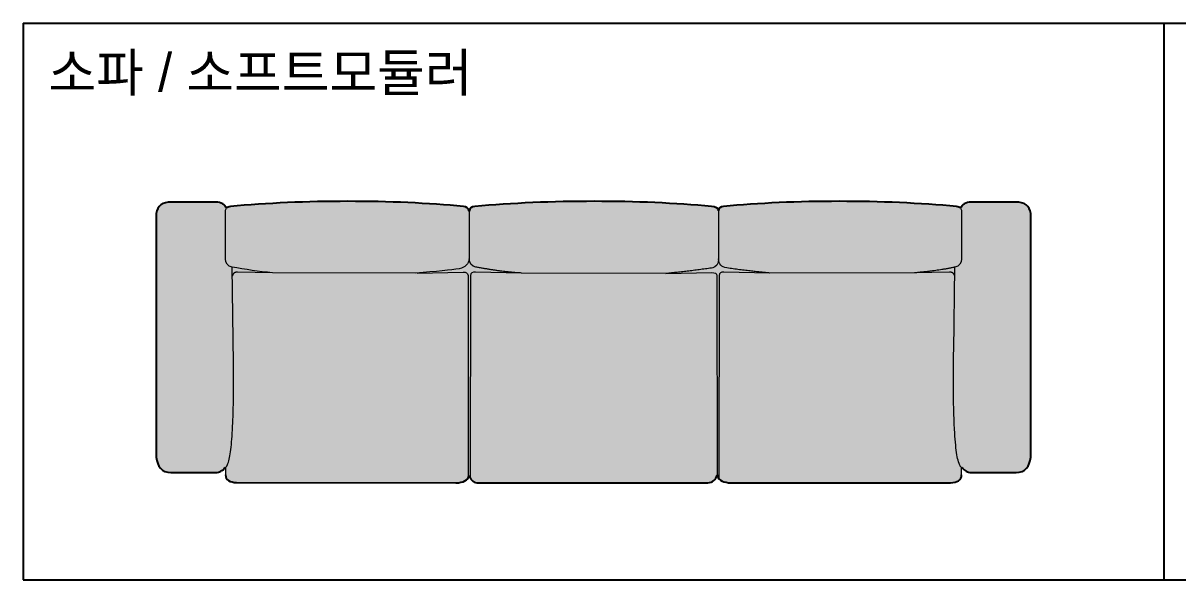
# Model space of a CAD drawing. Header units: millimetres. Extents: x 488786 to 747986, y 25193 to 95000.
# Drawn here: x 554300 to 558855, y 88554 to 90750 of the extents above; entities that cross this region are included whole.
import ezdxf

# ---------------------------------------------------------------- set-up
doc = ezdxf.new("R2010")
doc.units = ezdxf.units.MM
for name, color, linetype in [('10. ETC', 251, 'Continuous'), ('13. TXT2', 43, 'Continuous'), ('25. 255', 255, 'Continuous'), ('6. FUR1', 181, 'Continuous')]:
    doc.layers.add(name, color=color, linetype=linetype)
doc.layers.add('7. FUR2', color=241, linetype='Continuous', lineweight=5)
doc.styles.add('YUHIHA_TEXT', font='Pretendard-Regular.ttf')

# ---------------------------------------------------------------- blocks, each defined once
blk = doc.blocks.new('*U282')
at = {"layer": '25. 255', "transparency": 33554687}
h = blk.add_hatch(color=256, dxfattribs=at)
edge = h.paths.add_edge_path()
edge.add_spline(control_points=[(-1676.9, -361.3), (-1672.5, -398.4), (-1654.5, -422.1), (-1618.5, -422.1)], knot_values=[0, 0, 0, 0, 1, 1, 1, 1], degree=3, periodic=0)
edge.add_spline(control_points=[(-1618.5, -422.1), (-1559.7, -422.1), (-1500.8, -422.1), (-1442, -422.1)], knot_values=[0, 0, 0, 0, 1, 1, 1, 1], degree=3, periodic=0)
edge.add_spline(control_points=[(-1442, -422.1), (-1426.5, -422.1), (-1418, -415.7), (-1403.3, -402.3)], knot_values=[0, 0, 0, 0, 1, 1, 1, 1], degree=3, periodic=0)
edge.add_spline(control_points=[(-1403.3, -402.3), (-1403.4, -412), (-1403.5, -421.7), (-1403.6, -431.3)], knot_values=[0, 0, 0, 0, 1, 1, 1, 1], degree=3, periodic=0)
edge.add_spline(control_points=[(-1403.6, -431.3), (-1403.8, -452.8), (-1385.5, -459.9), (-1360.5, -462.1)], knot_values=[0, 0, 0, 0, 1, 1, 1, 1], degree=3, periodic=0)
edge.add_line((-1360.5, -462.1), (-494.5, -463.2))
edge.add_spline(control_points=[(-494.5, -463.2), (-466.6, -461.5), (-445.6, -455), (-442.5, -432.9)], knot_values=[0, 0, 0, 0, 1, 1, 1, 1], degree=3, periodic=0)
edge.add_spline(control_points=[(-442.5, -432.9), (-438.2, -447.4), (-428.5, -461.6), (-411.6, -463.2)], knot_values=[0, 0, 0, 0, 1, 1, 1, 1], degree=3, periodic=0)
edge.add_line((-411.6, -463.2), (498.9, -463.2))
edge.add_spline(control_points=[(498.9, -463.2), (518.6, -461.7), (531, -449.5), (535.8, -433.2)], knot_values=[0, 0, 0, 0, 1, 1, 1, 1], degree=3, periodic=0)
edge.add_spline(control_points=[(535.8, -433.2), (541.8, -455), (562.7, -461.5), (590.6, -463.2)], knot_values=[0, 0, 0, 0, 1, 1, 1, 1], degree=3, periodic=0)
edge.add_line((590.6, -463.2), (1456.7, -463.2))
edge.add_spline(control_points=[(1456.7, -463.2), (1481.7, -460.9), (1500, -452.8), (1499.8, -431.3)], knot_values=[0, 0, 0, 0, 1, 1, 1, 1], degree=3, periodic=0)
edge.add_spline(control_points=[(1499.8, -431.3), (1499.7, -421.7), (1499.6, -412), (1499.5, -402.3)], knot_values=[0, 0, 0, 0, 1, 1, 1, 1], degree=3, periodic=0)
edge.add_spline(control_points=[(1499.5, -402.3), (1514.1, -415.7), (1522.7, -422.1), (1538.2, -422.1)], knot_values=[0, 0, 0, 0, 1, 1, 1, 1], degree=3, periodic=0)
edge.add_spline(control_points=[(1538.2, -422.1), (1597, -422.1), (1655.8, -422.1), (1714.7, -422.1)], knot_values=[0, 0, 0, 0, 1, 1, 1, 1], degree=3, periodic=0)
edge.add_spline(control_points=[(1714.7, -422.1), (1750.6, -422.1), (1768.6, -398.4), (1773.1, -361.3)], knot_values=[0, 0, 0, 0, 1, 1, 1, 1], degree=3, periodic=0)
edge.add_line((1773.1, -361.3), (1773.1, 598.9))
edge.add_spline(control_points=[(1773.1, 598.9), (1769.5, 629.2), (1746.4, 644.6), (1714.7, 644.6)], knot_values=[0, 0, 0, 0, 1, 1, 1, 1], degree=3, periodic=0)
edge.add_spline(control_points=[(1714.7, 644.6), (1655.8, 644.6), (1597, 644.6), (1538.2, 644.6)], knot_values=[0, 0, 0, 0, 1, 1, 1, 1], degree=3, periodic=0)
edge.add_spline(control_points=[(1538.2, 644.6), (1516.9, 643.5), (1500.1, 633.7), (1495.7, 619.9)], knot_values=[0, 0, 0, 0, 1, 1, 1, 1], degree=3, periodic=0)
edge.add_spline(control_points=[(1495.7, 619.9), (1492.4, 623.9), (1487.1, 626.1), (1480.2, 626.8)], knot_values=[0, 0, 0, 0, 1, 1, 1, 1], degree=3, periodic=0)
edge.add_spline(control_points=[(1480.2, 626.8), (1195.1, 654.2), (836.4, 654.2), (560.6, 626.8)], knot_values=[0, 0, 0, 0, 1, 1, 1, 1], degree=3, periodic=0)
edge.add_spline(control_points=[(560.6, 626.8), (548.8, 625.6), (541.4, 620.2), (541.4, 609.4)], knot_values=[0, 0, 0, 0, 1, 1, 1, 1], degree=3, periodic=0)
edge.add_spline(control_points=[(541.4, 609.4), (541.4, 622.3), (529, 625.2), (513.3, 626.8)], knot_values=[0, 0, 0, 0, 1, 1, 1, 1], degree=3, periodic=0)
edge.add_spline(control_points=[(513.3, 626.8), (233.5, 654.2), (-130.5, 654.2), (-419.9, 626.8)], knot_values=[0, 0, 0, 0, 1, 1, 1, 1], degree=3, periodic=0)
edge.add_spline(control_points=[(-419.9, 626.8), (-433.1, 625.5), (-441.9, 620.4), (-441.9, 608.5)], knot_values=[0, 0, 0, 0, 1, 1, 1, 1], degree=3, periodic=0)
edge.add_spline(control_points=[(-441.9, 608.5), (-445.2, 620.2), (-452.7, 625.6), (-464.4, 626.8)], knot_values=[0, 0, 0, 0, 1, 1, 1, 1], degree=3, periodic=0)
edge.add_spline(control_points=[(-464.4, 626.8), (-740.2, 654.2), (-1098.9, 654.2), (-1384, 626.8)], knot_values=[0, 0, 0, 0, 1, 1, 1, 1], degree=3, periodic=0)
edge.add_spline(control_points=[(-1384, 626.8), (-1390.9, 626.1), (-1396.2, 623.9), (-1399.5, 619.9)], knot_values=[0, 0, 0, 0, 1, 1, 1, 1], degree=3, periodic=0)
edge.add_spline(control_points=[(-1399.5, 619.9), (-1403.9, 633.7), (-1420.8, 643.5), (-1442, 644.6)], knot_values=[0, 0, 0, 0, 1, 1, 1, 1], degree=3, periodic=0)
edge.add_spline(control_points=[(-1442, 644.6), (-1500.8, 644.6), (-1559.7, 644.6), (-1618.5, 644.6)], knot_values=[0, 0, 0, 0, 1, 1, 1, 1], degree=3, periodic=0)
edge.add_spline(control_points=[(-1618.5, 644.6), (-1650.3, 644.6), (-1673.3, 629.2), (-1676.9, 598.9)], knot_values=[0, 0, 0, 0, 1, 1, 1, 1], degree=3, periodic=0)
edge.add_line((-1676.9, 598.9), (-1676.9, -361.3))
at = {"layer": '6. FUR1', "transparency": 33554687}
for points in [[(-1676.9, 598.9), (-1676.9, -361.3)], [(1773.1, -361.3), (1773.1, 598.9)], [(-1360.5, -462.1), (-494.5, -463.2)], [(-411.6, -463.2), (498.9, -463.2)], [(590.6, -463.2), (1456.7, -463.2)]]:
    blk.add_lwpolyline(points, dxfattribs=at)
for points in [[(-1618.5, 644.6), (-1650.3, 644.6), (-1673.3, 629.2), (-1676.9, 598.9)], [(-1442, 644.6), (-1500.8, 644.6), (-1559.7, 644.6), (-1618.5, 644.6)], [(-1399.5, 619.9), (-1403.9, 633.7), (-1420.8, 643.5), (-1442, 644.6)], [(-464.4, 626.8), (-740.2, 654.2), (-1098.9, 654.2), (-1384, 626.8)], [(513.3, 626.8), (233.5, 654.2), (-130.5, 654.2), (-419.9, 626.8)], [(1480.2, 626.8), (1195.1, 654.2), (836.4, 654.2), (560.6, 626.8)], [(1538.2, 644.6), (1516.9, 643.5), (1500.1, 633.7), (1495.7, 619.9)], [(1714.7, 644.6), (1655.8, 644.6), (1597, 644.6), (1538.2, 644.6)], [(1773.1, 598.9), (1769.5, 629.2), (1746.4, 644.6), (1714.7, 644.6)], [(-1384, 626.8), (-1390.9, 626.1), (-1396.2, 623.9), (-1399.5, 619.9)], [(-441.9, 608.5), (-445.2, 620.2), (-452.7, 625.6), (-464.4, 626.8)], [(-419.9, 626.8), (-433.1, 625.5), (-441.9, 620.4), (-441.9, 608.5)], [(541.4, 609.4), (541.4, 622.3), (529, 625.2), (513.3, 626.8)], [(560.6, 626.8), (548.8, 625.6), (541.4, 620.2), (541.4, 609.4)], [(1495.7, 619.9), (1492.4, 623.9), (1487.1, 626.1), (1480.2, 626.8)], [(-1676.9, -361.3), (-1672.5, -398.4), (-1654.5, -422.1), (-1618.5, -422.1)], [(1714.7, -422.1), (1750.6, -422.1), (1768.6, -398.4), (1773.1, -361.3)], [(-1442, -422.1), (-1426.5, -422.1), (-1418, -415.7), (-1403.3, -402.3)], [(1499.5, -402.3), (1514.1, -415.7), (1522.7, -422.1), (1538.2, -422.1)], [(-1618.5, -422.1), (-1559.7, -422.1), (-1500.8, -422.1), (-1442, -422.1)], [(-1403.6, -431.3), (-1403.8, -452.8), (-1385.5, -459.9), (-1360.5, -462.1)], [(-494.5, -463.2), (-466.6, -461.5), (-445.6, -455), (-442.5, -432.9)], [(-442.5, -432.9), (-438.2, -447.4), (-428.5, -461.6), (-411.6, -463.2)], [(498.9, -463.2), (518.6, -461.7), (531, -449.5), (535.8, -433.2)], [(535.8, -433.2), (541.8, -455), (562.7, -461.5), (590.6, -463.2)], [(1456.7, -463.2), (1481.7, -460.9), (1500, -452.8), (1499.8, -431.3)], [(1538.2, -422.1), (1597, -422.1), (1655.8, -422.1), (1714.7, -422.1)]]:
    blk.add_open_spline(points, degree=3, dxfattribs=at)
at = {"layer": '7. FUR2', "transparency": 33554687}
for points in [[(-1403.2, 420), (-1403.2, 608.5)], [(-441.9, 608.5), (-441.9, 420)], [(541.4, 609.4), (541.4, 420)], [(1499.4, 608.5), (1499.4, 420)], [(-1372.1, 7.5), (-1377.8, 388.1)], [(-1218.6, 365.3), (-1356, 368.4)], [(-653.8, 364.1), (-1218.6, 365.3)], [(-647.9, 364.6), (-466.6, 368)], [(-236, 364.6), (-417.3, 368)], [(333.6, 362.7), (-236, 364.6)], [(333.6, 362.7), (514.9, 366.2)], [(744.1, 364.6), (562.7, 368)], [(1314.8, 365.3), (744.1, 364.6)], [(1452.2, 368.4), (1314.8, 365.3)], [(1468.8, 59.1), (1473.9, 388.1)], [(-446.9, 355.1), (-445.7, -443.1)], [(-437, 355.1), (-438.2, -443.6)], [(534.6, 353.3), (535.8, -433.2)], [(543.1, 355.1), (541.9, -445.5)]]:
    blk.add_lwpolyline(points, dxfattribs=at)
for points, degree in [([(-1403.2, 608.5), (-1403.2, 613.3), (-1401.9, 617.1), (-1399.5, 619.9)], 3), ([(1495.7, 619.9), (1498.1, 617.1), (1499.4, 613.3), (1499.4, 608.5)], 3), ([(-1377.7, 388.2), (-1394.5, 391.5), (-1403.2, 403), (-1403.2, 420)], 3), ([(-441.9, 420), (-445.2, 399.8), (-456.9, 387.5), (-481.2, 381.3)], 3), ([(-415.8, 388.2), (-433, 391.5), (-441.9, 403), (-441.9, 420)], 3), ([(541.4, 420), (541.4, 399.8), (529.4, 387.5), (519.4, 385.1)], 3), ([(573.8, 384.4), (553.1, 387.5), (541.4, 399.8), (541.4, 420)], 3), ([(1499.4, 420), (1499.4, 403), (1490.7, 391.5), (1473.9, 388.2)], 3), ([(-1218.6, 365.3), (-1270.8, 370.8), (-1326.6, 378.1), (-1377.7, 388.2)], 3), ([(-1356, 368.4), (-1373.3, 368), (-1376.7, 352.4)], 2), ([(-481.2, 381.3), (-513.2, 376.5), (-572.4, 370.1), (-653.8, 364.1)], 3), ([(-466.6, 368), (-455, 368.2), (-446.9, 365.2), (-446.9, 355.1)], 3), ([(-417.3, 368), (-428.9, 368.2), (-437, 365.2), (-437, 355.1)], 3), ([(-236, 364.6), (-313.9, 368.6), (-415.8, 388.2)], 2), ([(519.4, 385.1), (424.7, 371.3), (333.6, 362.7)], 2), ([(514.9, 366.2), (526.5, 366.4), (534.6, 363.4), (534.6, 353.3)], 3), ([(562.7, 368), (551.2, 368.2), (543.1, 365.2), (543.1, 355.1)], 3), ([(744.1, 364.6), (667.4, 371.4), (573.8, 384.4)], 2), ([(1473.9, 388.2), (1413.6, 373.7), (1314.8, 365.3)], 2), ([(1472.9, 352.4), (1469.4, 368), (1452.2, 368.4)], 2), ([(1499.5, -402.3), (1462.5, -376.6), (1468.8, 59.1)], 2), ([(-1403.3, -402.3), (-1368.6, -378.2), (-1372.1, 7.5)], 2), ([(-1403.3, -402.3), (-1403.4, -412), (-1403.5, -421.7), (-1403.6, -431.3)], 3), ([(1499.8, -431.3), (1499.7, -421.7), (1499.6, -412), (1499.5, -402.3)], 3)]:
    blk.add_open_spline(points, degree=degree, dxfattribs=at)

msp = doc.modelspace()

# ---------------------------------------------------------------- linework, layer by layer
at = {"layer": '10. ETC'}
for p, q in [((554300, 90750), (563300, 90750)), ((554300, 90750), (554300, 88553.9)), ((558800, 90750), (558800, 88553.9)), ((554300, 88553.9), (563300, 88553.9))]:
    msp.add_line(p, q, dxfattribs=at)

# ---------------------------------------------------------------- block references
at = {"transparency": 33554687}
msp.add_blockref('*U282', (556501.9, 89399.7), dxfattribs=at)

# ---------------------------------------------------------------- texts
at = {"layer": '13. TXT2', "color": 7, "insert": (554400, 90630), "char_height": 150, "width": 4300, "attachment_point": 1, "style": 'YUHIHA_TEXT'}
msp.add_mtext('소파 / 소프트모듈러', dxfattribs=at)

doc.saveas('drawing.dxf')
